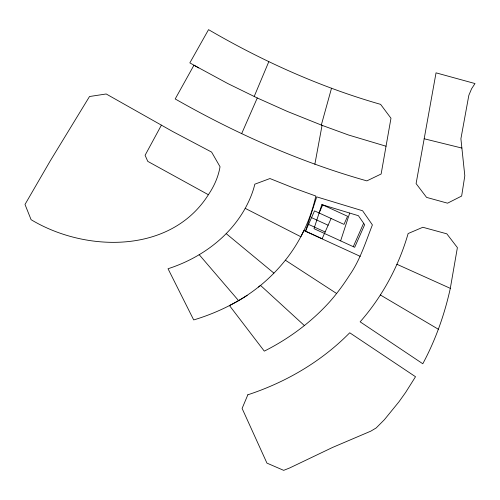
<?xml version="1.0" encoding="UTF-8"?>
<svg xmlns="http://www.w3.org/2000/svg" width="500" height="500" viewBox="0 0 500 500"><rect width="100%" height="100%" fill="white"/><g stroke="black" fill="none" stroke-linecap="round" stroke-linejoin="round"><path stroke-width="0.75" d="M198.75 67.925L189.85 62.869L208.544 29.65C262.681 61.181 320.312 87.131 380.606 104.362L390.975 118.25L381.131 174.006L366.875 180.881C299.8 162.019 235.662 133.419 175.2 98.956L193.962 65.213L227.731 83.519L257.281 97.975L287.312 111.419L322.062 125.344L314.862 164.244M424.181 138.769L436.037 72.844L475 83.55L471.587 88.775L468.837 95.312L460.9 138.769L464.812 175.763L461.65 196.044L447.556 203.181L426.575 197.394L416.094 183.588L424.181 138.769L461.887 148.062M450.312 288.35C444.55 314.55 435.513 340.112 422.794 363.756L360.138 321.831C382.431 296.469 398.819 265.981 408.125 233.544L422.837 227.269L446.825 233.831L457.394 247.613L450.312 288.35L396.869 264.262M331.525 88.206L321.306 125.069L348.594 135.031L386.037 146.219M305.506 231.275L316.731 196.869L362.612 210.775L372.394 224.913C365.644 241.994 360.238 259.837 349.644 275.062C343.656 284.444 337.069 293.444 329.7 301.788C311.262 322.212 288.85 338.781 264.3 351.131L229.45 305.544C240.525 300.044 250.944 293.225 260.5 285.387L304.45 325.631M340.625 240.875L349.694 213.069M254.206 96.456L268.806 61.681M241.719 133.519L257.281 97.975M319.119 212.987L322.7 204.887L347.575 216.287L343.994 224.387L314.519 210.881L305.569 231.137L322.15 238.738L331.1 218.481M353.275 246.675L363.625 223.25M161.419 125.131L145.094 155.269L147.775 161.375L208.381 194.725C214.106 186.287 218.344 176.85 220.037 166.75L211.6 152.081L172.75 131.55L106.188 93.975L89.513 96.519L50.206 160.963L25 204.456L31.094 219.688C85.656 252.531 170.95 254.081 208.381 194.725M245.206 208.356C249.344 200.719 252.85 192.675 254.819 184.188L269.938 178.544L293.925 188.125L315.819 196.038C312.712 210.219 307.656 223.931 300.806 236.725L245.206 208.356C228.775 237.862 199.812 258.531 168.031 268.744L193.7 319.938C212.575 314.294 230.613 306.044 247.162 295.369M258.544 287.062C277.488 271.794 293.55 252.656 303.881 230.531L360.231 256.356M311.537 217.631L328.119 225.231M308.55 224.387L325.131 231.981M380.337 294.962L438.319 329.231M285.369 260.206L336.65 293.525M226.206 233.631L273.881 273.094M199.163 254.65L238.519 300.562M321.85 204.631L314.006 228.675L354.675 247.312L364.65 224.731L358.413 215.712L321.85 204.631M247.844 394.794L242.106 408.431L266.944 463.113L283.681 470.35L289.587 468L332.575 447.438L370.806 431.15L376.163 427.962L384.375 419.719L398.95 401.812L405.619 392.45L415.513 376.731L349.725 332.775C321.456 361.512 286.025 382.231 247.844 394.794"/></g></svg>
